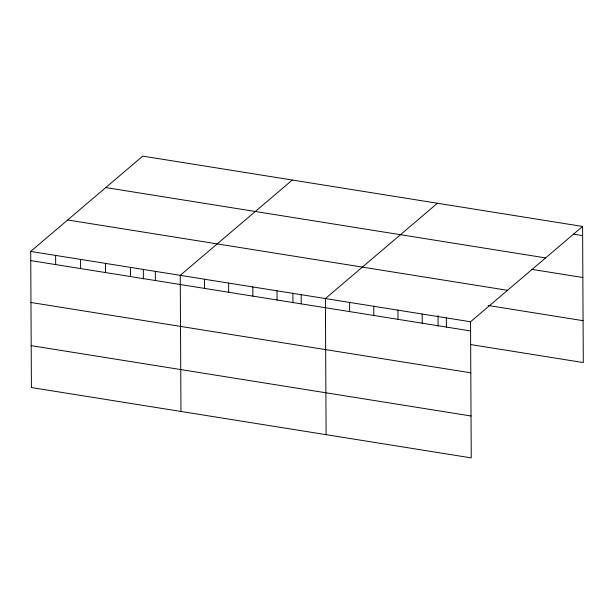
<?xml version="1.0" encoding="UTF-8"?>
<svg xmlns="http://www.w3.org/2000/svg" width="614" height="614" viewBox="0 0 614 614"><rect width="100%" height="100%" fill="white"/><g stroke="black" fill="none" stroke-linecap="round" stroke-linejoin="round"><path stroke-width="0.92" d="M582.586 226.451L470.539 321.767L471.253 457.883L31.414 387.549L30.7 251.433L142.747 156.117L582.586 226.451L583.3 362.567L470.715 344.561M292.295 180.032L180.247 275.348L180.961 411.457M437.437 203.242L325.397 298.558L326.103 434.674M573.33 234.141L582.632 235.63M105.769 187.577L545.616 257.911M531.678 269.331L582.855 277.513M67.678 219.981L507.517 290.315M488.176 305.496L583.077 320.677M30.7 251.433L470.539 321.767M30.746 260.605L470.593 330.946M30.969 302.495L470.808 372.828M31.191 345.659L471.038 415.993M446.347 317.898L446.401 327.07M438.028 315.55L438.081 326.026M422.156 314.03L422.209 323.202M397.964 310.162L398.018 319.334M373.772 306.294L373.826 315.466M349.581 302.426L349.635 311.597M301.205 294.689L301.251 303.861M292.886 293.292L292.932 302.817M277.014 290.821L277.06 299.993M252.822 286.953L252.868 296.125M228.631 283.085L228.677 292.256M204.439 279.216L204.485 288.388M155.319 271.365L155.373 280.537M143.338 269.385L143.392 278.902M130.398 267.374L130.444 276.553M105.47 263.391L105.524 272.562M80.549 259.407L80.595 268.579M55.621 255.424L55.674 264.596"/></g></svg>
